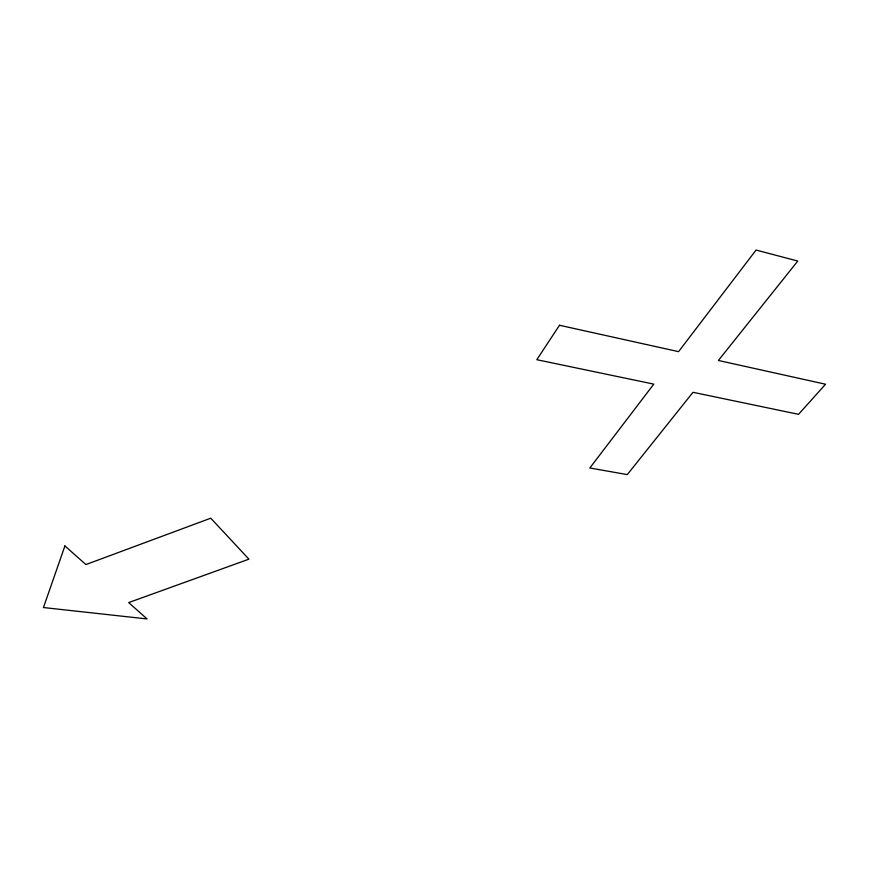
<?xml version="1.0" encoding="UTF-8"?>
<svg xmlns="http://www.w3.org/2000/svg" width="869" height="869" viewBox="0 0 869 869"><rect width="100%" height="100%" fill="white"/><g stroke="black" fill="none" stroke-linecap="round" stroke-linejoin="round"><path stroke-width="1.3" d="M64.914 545.917L43.45 607.54L147.078 618.945L128.677 602.586L248.925 559.169L210.765 518.196L85.901 564.568L64.914 545.917M559.506 325.267L536.803 359.701L653.803 384.12L589.834 467.989L627.288 474.604L692.995 392.299L798.557 414.328L825.55 384.228L718.391 360.472L797.775 261.048L756.063 250.055L678.57 351.652L559.506 325.267"/></g></svg>
